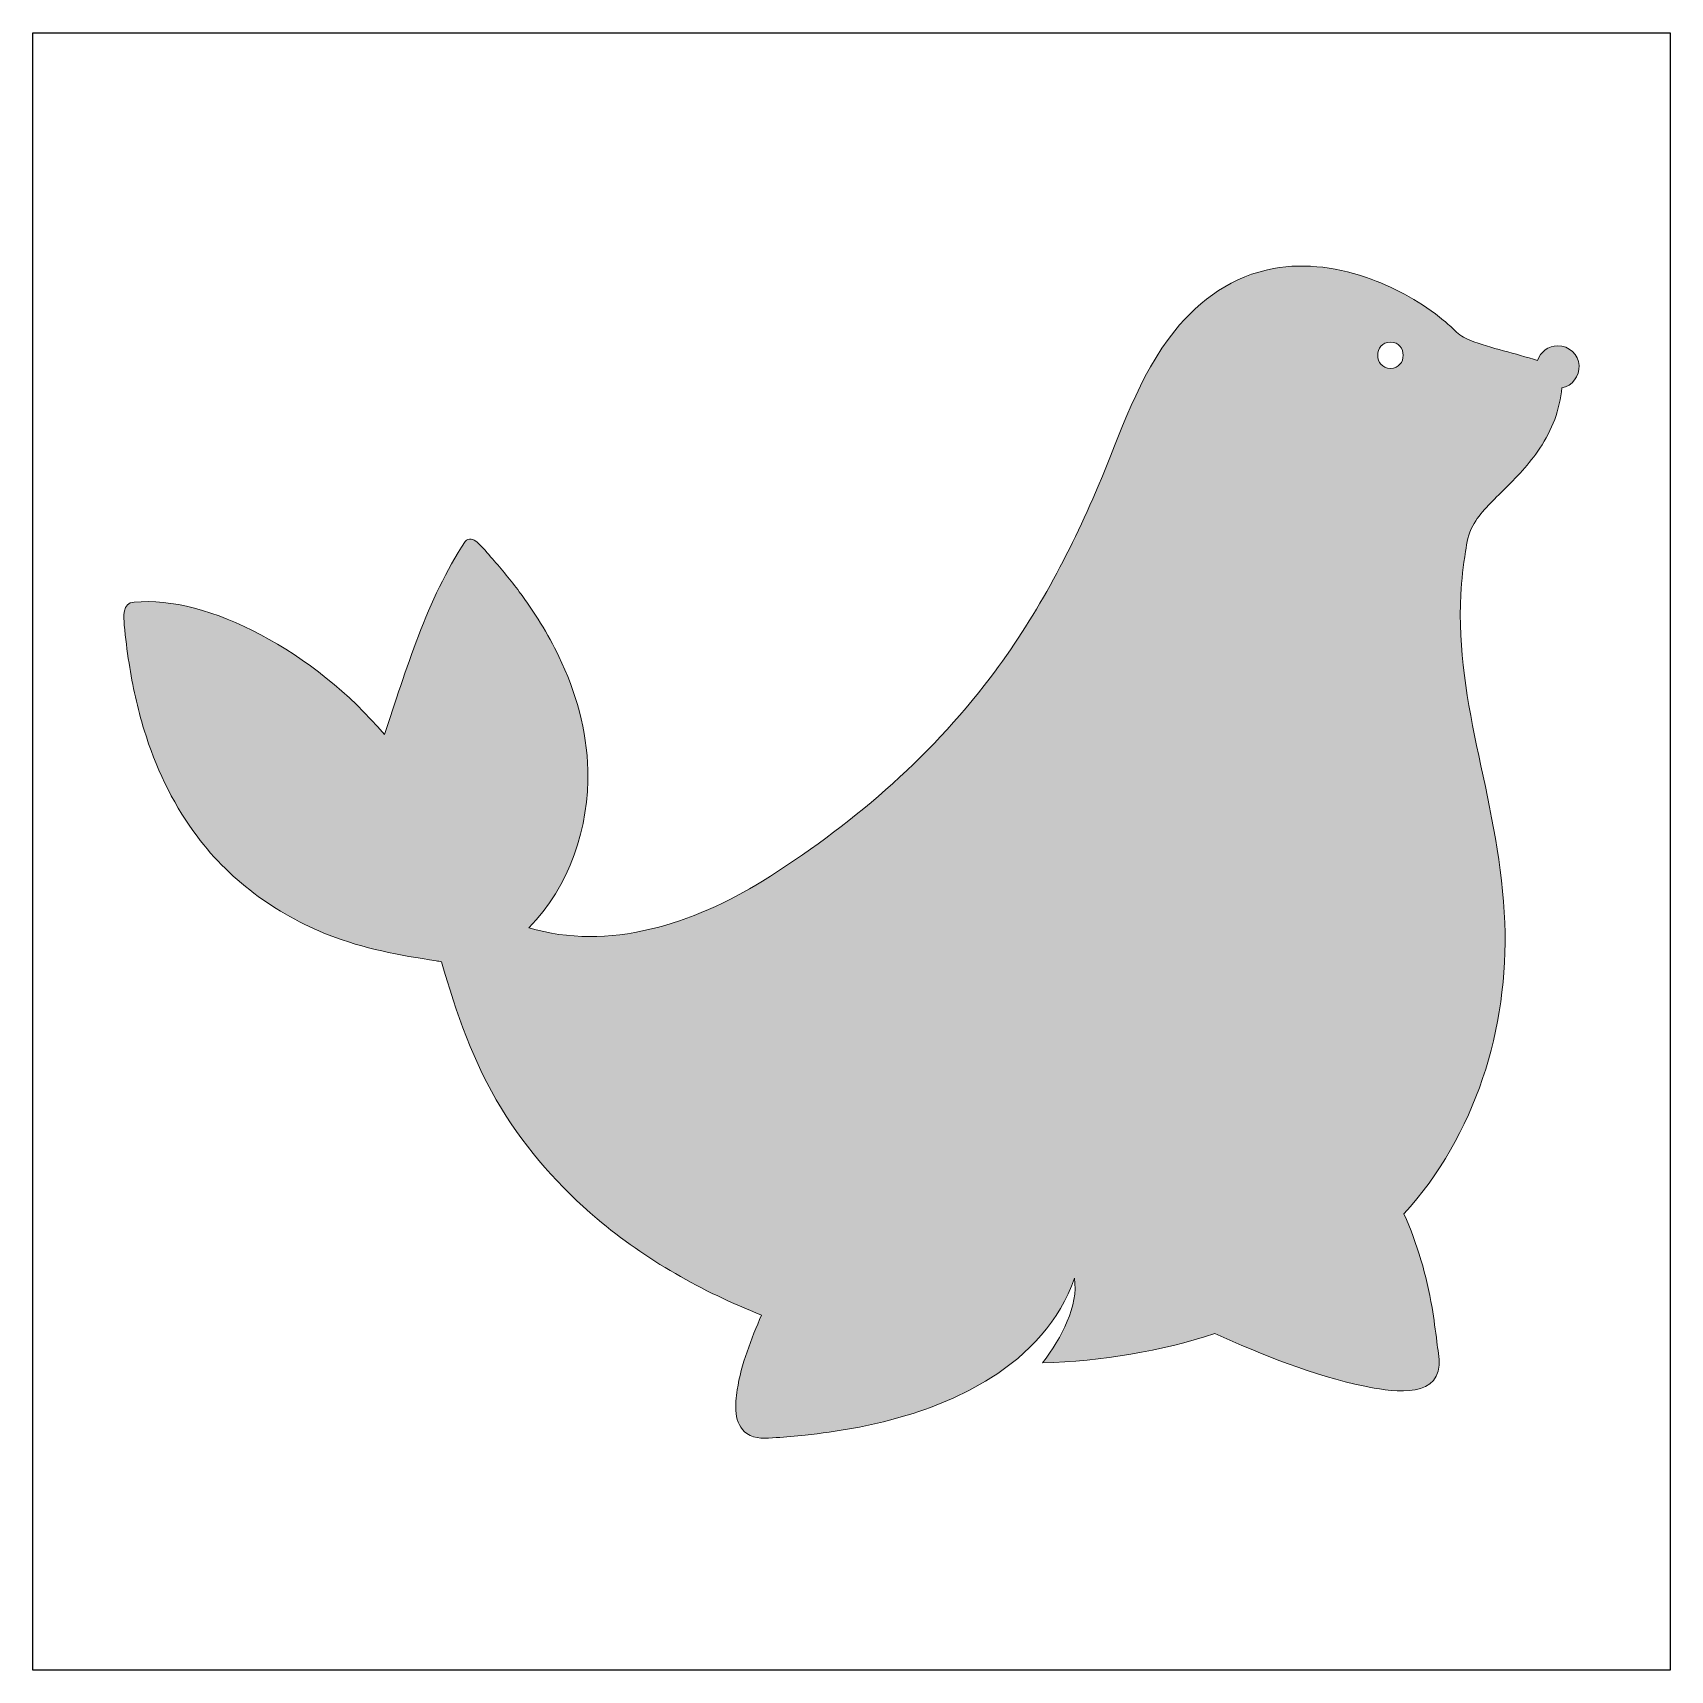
# Model space of a CAD drawing. Header units: inches. Extents: x 0 to 114, y 0 to 114.
import ezdxf

# ---------------------------------------------------------------- set-up
doc = ezdxf.new("R2010")
doc.units = ezdxf.units.IN
doc.header["$MEASUREMENT"] = 0
doc.layers.add('Image Background', color=7, linetype='Continuous')
doc.layers.add('Layer 1', color=7, linetype='Continuous')
picture_1 = doc.add_image_def('image1.png', size_in_pixel=(1350, 1350))

msp = doc.modelspace()

# ---------------------------------------------------------------- hatches: boundary and pattern name
at = {"layer": 'Layer 1', "true_color": 0x90278e}
h = msp.add_hatch(color=217, dxfattribs=at)
h.dxf.hatch_style = 2
edge = h.paths.add_edge_path()
edge.add_spline(control_points=[(105.04, 91.42), (103.48, 91.93), (101.84, 92.25), (100.3, 92.84), (99.88, 93.01), (99.58, 93.2), (99.26, 93.51), (99.02, 93.76), (98.75, 94), (98.48, 94.22), (96.99, 95.46), (95.25, 96.43), (93.43, 97.1), (91.26, 97.9), (88.89, 98.26), (86.6, 97.84), (83.82, 97.34), (81.46, 95.68), (79.71, 93.5), (77.16, 90.34), (75.94, 86.34), (74.37, 82.65), (72.36, 77.92), (69.95, 73.38), (66.83, 69.28), (62.5, 63.57), (57, 58.86), (50.93, 55.08), (46.17, 52.13), (40.2, 50.15), (34.62, 51.83), (37.47, 54.66), (38.85, 58.87), (38.75, 62.83), (38.68, 65.59), (37.91, 68.3), (36.72, 70.77), (35.95, 72.36), (35.01, 73.86), (33.96, 75.28), (33.37, 76.07), (32.74, 76.84), (32.09, 77.58), (31.75, 77.97), (31.41, 78.4), (31.02, 78.74), (30.79, 78.96), (30.4, 79.08), (30.18, 78.78), (27.53, 74.8), (26.04, 69.74), (24.55, 65.32), (19.69, 71.05), (12.21, 75.07), (7.08, 74.55), (6.24, 74.54), (6.35, 73.49), (6.39, 72.95), (6.47, 72.06), (6.58, 71.18), (6.72, 70.3), (6.96, 68.71), (7.31, 67.15), (7.78, 65.62), (8.56, 63.09), (9.69, 60.67), (11.24, 58.52), (13.61, 55.24), (16.92, 52.79), (20.68, 51.32), (23.1, 50.37), (25.61, 49.91), (28.17, 49.52), (28.29, 49.5), (28.4, 49.48), (28.52, 49.46), (29.56, 45.91), (30.76, 42.37), (32.71, 39.21), (34.5, 36.3), (36.79, 33.72), (39.39, 31.52), (42.8, 28.64), (46.73, 26.42), (50.87, 24.79), (50.15, 23.12), (49.46, 21.38), (49.17, 19.57), (49.02, 18.59), (48.91, 17.17), (49.84, 16.52), (50.44, 16.1), (51.2, 16.2), (51.89, 16.24), (52.56, 16.28), (53.24, 16.33), (53.91, 16.41), (58.39, 16.89), (63.02, 17.98), (66.87, 20.4), (69.51, 22.05), (71.68, 24.4), (72.71, 27.36), (73, 25.43), (71.84, 23.26), (70.48, 21.45), (74.66, 21.59), (78.75, 22.26), (82.5, 23.5), (85.87, 22.02), (89.35, 20.57), (92.97, 19.82), (94.48, 19.51), (98.04, 18.86), (98.17, 21.29), (98.19, 21.83), (98.07, 22.39), (98.01, 22.92), (97.91, 23.72), (97.81, 24.52), (97.67, 25.31), (97.29, 27.56), (96.65, 29.77), (95.71, 31.85), (100.72, 37.39), (103.01, 44.76), (102.75, 52.17), (102.6, 56.13), (101.76, 60), (100.93, 63.86), (100.14, 67.56), (99.48, 71.3), (99.68, 75.1), (99.74, 76.1), (99.85, 77.1), (100.01, 78.09), (100.11, 78.71), (100.2, 79.32), (100.51, 79.88), (101.03, 80.82), (101.86, 81.57), (102.61, 82.32), (103.54, 83.25), (104.47, 84.2), (105.2, 85.3), (106.05, 86.56), (106.59, 88), (106.74, 89.51), (107.46, 89.65), (107.98, 90.33), (107.94, 91.07), (107.89, 91.84), (107.23, 92.45), (106.45, 92.45), (105.79, 92.45), (105.23, 92.02), (105.04, 91.42)], knot_values=[0, 0, 0, 0, 1, 1, 1, 2, 2, 2, 3, 3, 3, 4, 4, 4, 5, 5, 5, 6, 6, 6, 7, 7, 7, 8, 8, 8, 9, 9, 9, 10, 10, 10, 11, 11, 11, 12, 12, 12, 13, 13, 13, 14, 14, 14, 15, 15, 15, 16, 16, 16, 17, 17, 17, 18, 18, 18, 19, 19, 19, 20, 20, 20, 21, 21, 21, 22, 22, 22, 23, 23, 23, 24, 24, 24, 25, 25, 25, 26, 26, 26, 27, 27, 27, 28, 28, 28, 29, 29, 29, 30, 30, 30, 31, 31, 31, 32, 32, 32, 33, 33, 33, 34, 34, 34, 35, 35, 35, 36, 36, 36, 37, 37, 37, 38, 38, 38, 39, 39, 39, 40, 40, 40, 41, 41, 41, 42, 42, 42, 43, 43, 43, 44, 44, 44, 45, 45, 45, 46, 46, 46, 47, 47, 47, 48, 48, 48, 49, 49, 49, 50, 50, 50, 51, 51, 51, 52, 52, 52, 52], degree=3, periodic=1)
edge = h.paths.add_edge_path()
edge.add_spline(control_points=[(94.77, 92.7), (95.95, 92.7), (95.95, 90.87), (94.77, 90.87), (93.59, 90.87), (93.59, 92.7), (94.77, 92.7)], knot_values=[0, 0, 0, 0, 1, 1, 1, 2, 2, 2, 2], degree=3, periodic=1)

# ---------------------------------------------------------------- linework, layer by layer
at = {"layer": 'Layer 1', "lineweight": 0}
for points, knots in [([(105.04, 91.42), (103.48, 91.93), (101.84, 92.25), (100.3, 92.84), (99.88, 93.01), (99.58, 93.2), (99.26, 93.51), (99.02, 93.76), (98.75, 94), (98.48, 94.22), (96.99, 95.46), (95.25, 96.43), (93.43, 97.1), (91.26, 97.9), (88.89, 98.26), (86.6, 97.84), (83.82, 97.34), (81.46, 95.68), (79.71, 93.5), (77.16, 90.34), (75.94, 86.34), (74.37, 82.65), (72.36, 77.92), (69.95, 73.38), (66.83, 69.28), (62.5, 63.57), (57, 58.86), (50.93, 55.08), (46.17, 52.13), (40.2, 50.15), (34.62, 51.83), (37.47, 54.66), (38.85, 58.87), (38.75, 62.83), (38.68, 65.59), (37.91, 68.3), (36.72, 70.77), (35.95, 72.36), (35.01, 73.86), (33.96, 75.28), (33.37, 76.07), (32.74, 76.84), (32.09, 77.58), (31.75, 77.97), (31.41, 78.4), (31.02, 78.74), (30.79, 78.96), (30.4, 79.08), (30.18, 78.78), (27.53, 74.8), (26.04, 69.74), (24.55, 65.32), (19.69, 71.05), (12.21, 75.07), (7.08, 74.55), (6.24, 74.54), (6.35, 73.49), (6.39, 72.95), (6.47, 72.06), (6.58, 71.18), (6.72, 70.3), (6.96, 68.71), (7.31, 67.15), (7.78, 65.62), (8.56, 63.09), (9.69, 60.67), (11.24, 58.52), (13.61, 55.24), (16.92, 52.79), (20.68, 51.32), (23.1, 50.37), (25.61, 49.91), (28.17, 49.52), (28.29, 49.5), (28.4, 49.48), (28.52, 49.46), (29.56, 45.91), (30.76, 42.37), (32.71, 39.21), (34.5, 36.3), (36.79, 33.72), (39.39, 31.52), (42.8, 28.64), (46.73, 26.42), (50.87, 24.79), (50.15, 23.12), (49.46, 21.38), (49.17, 19.57), (49.02, 18.59), (48.91, 17.17), (49.84, 16.52), (50.44, 16.1), (51.2, 16.2), (51.89, 16.24), (52.56, 16.28), (53.24, 16.33), (53.91, 16.41), (58.39, 16.89), (63.02, 17.98), (66.87, 20.4), (69.51, 22.05), (71.68, 24.4), (72.71, 27.36), (73, 25.43), (71.84, 23.26), (70.48, 21.45), (74.66, 21.59), (78.75, 22.26), (82.5, 23.5), (85.87, 22.02), (89.35, 20.57), (92.97, 19.82), (94.48, 19.51), (98.04, 18.86), (98.17, 21.29), (98.19, 21.83), (98.07, 22.39), (98.01, 22.92), (97.91, 23.72), (97.81, 24.52), (97.67, 25.31), (97.29, 27.56), (96.65, 29.77), (95.71, 31.85), (100.72, 37.39), (103.01, 44.76), (102.75, 52.17), (102.6, 56.13), (101.76, 60), (100.93, 63.86), (100.14, 67.56), (99.48, 71.3), (99.68, 75.1), (99.74, 76.1), (99.85, 77.1), (100.01, 78.09), (100.11, 78.71), (100.2, 79.32), (100.51, 79.88), (101.03, 80.82), (101.86, 81.57), (102.61, 82.32), (103.54, 83.25), (104.47, 84.2), (105.2, 85.3), (106.05, 86.56), (106.59, 88), (106.74, 89.51), (107.46, 89.65), (107.98, 90.33), (107.94, 91.07), (107.89, 91.84), (107.23, 92.45), (106.45, 92.45), (105.79, 92.45), (105.23, 92.02), (105.04, 91.42)], [0, 0, 0, 0, 1, 1, 1, 2, 2, 2, 3, 3, 3, 4, 4, 4, 5, 5, 5, 6, 6, 6, 7, 7, 7, 8, 8, 8, 9, 9, 9, 10, 10, 10, 11, 11, 11, 12, 12, 12, 13, 13, 13, 14, 14, 14, 15, 15, 15, 16, 16, 16, 17, 17, 17, 18, 18, 18, 19, 19, 19, 20, 20, 20, 21, 21, 21, 22, 22, 22, 23, 23, 23, 24, 24, 24, 25, 25, 25, 26, 26, 26, 27, 27, 27, 28, 28, 28, 29, 29, 29, 30, 30, 30, 31, 31, 31, 32, 32, 32, 33, 33, 33, 34, 34, 34, 35, 35, 35, 36, 36, 36, 37, 37, 37, 38, 38, 38, 39, 39, 39, 40, 40, 40, 41, 41, 41, 42, 42, 42, 43, 43, 43, 44, 44, 44, 45, 45, 45, 46, 46, 46, 47, 47, 47, 48, 48, 48, 49, 49, 49, 50, 50, 50, 51, 51, 51, 52, 52, 52, 52]), ([(94.77, 92.7), (95.95, 92.7), (95.95, 90.87), (94.77, 90.87), (93.59, 90.87), (93.59, 92.7), (94.77, 92.7)], [0, 0, 0, 0, 1, 1, 1, 2, 2, 2, 2])]:
    msp.add_open_spline(points, degree=3, knots=knots, dxfattribs=at)

# ---------------------------------------------------------------- pictures from other files: only their frames are drawn
at = {"layer": 'Image Background'}
image = msp.add_image(picture_1, insert=(0, 0), size_in_units=(114.3, 114.3), dxfattribs=at)

doc.saveas('drawing.dxf')
